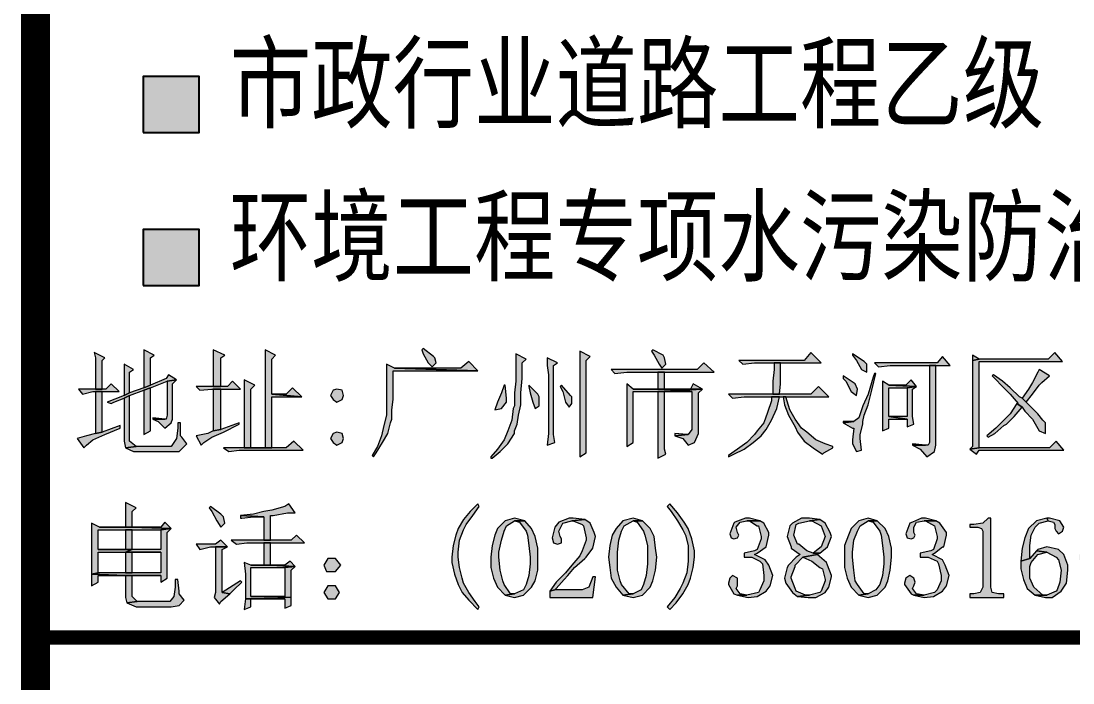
# Model space of a CAD drawing. Extents: x -809667 to 586099, y 3084146 to 3634412.
# Drawn here: x 381469.79 to 381482.44, y 3087346.17 to 3087354.13 of the extents above; entities that cross this region are included whole.
import ezdxf

# ---------------------------------------------------------------- set-up
doc = ezdxf.new("R2010")
doc.units = 0
doc.header["$LTSCALE"] = 0.5
doc.layers.get('0').update_dxf_attribs({"linetype": 'CONTINUOUS'})
doc.layers.add('PUB_TITLE', color=4, linetype='CONTINUOUS')
doc.styles.add('STYLE1', font='', dxfattribs={"width": 0.8})
doc.styles.get('STYLE1').set_extended_font_data('SimSun')

# ---------------------------------------------------------------- blocks, each defined once
blk = doc.blocks.new('AACI')
at = {"layer": 'PUB_TITLE'}
for points in [[(394.8, 1218.7), (394.8, 1353.7), (259.8, 1353.7), (259.8, 1218.7)], [(394.8, 849.1), (394.8, 984.1), (259.8, 984.1), (259.8, 849.1)]]:
    blk.add_hatch(color=256, dxfattribs=at).paths.add_polyline_path(points)
h = blk.add_hatch(color=256, dxfattribs=at)
h.dxf.hatch_style = 1
h.paths.add_polyline_path([(160.4, 668.7), (166.7, 675), (141.5, 687.6), (144.7, 675), (144.7, 649.9), (144.7, 599.5), (160.4, 599.5)])
h.paths.add_polyline_path([(182.4, 612.1), (169.8, 599.5), (160.4, 599.5), (144.7, 599.5), (103.7, 599.5), (113.2, 586.9), (138.4, 593.2), (144.7, 593.2), (160.4, 593.2), (201.3, 593.2)])
h.paths.add_polyline_path([(160.4, 593.2), (144.7, 593.2), (144.7, 492.5), (160.4, 495.7)])
h.paths.add_polyline_path([(138.4, 476.8), (166.7, 489.4), (204.4, 505.1), (204.4, 511.4), (160.4, 495.7), (144.7, 492.5), (122.6, 486.2), (100.6, 479.9), (116.3, 457.9), (122.6, 464.2)])
h.paths.add_polyline_path([(261.1, 596.4), (276.8, 602.7), (317.7, 618.4), (339.8, 621.5), (320.9, 634.1), (314.6, 624.7), (276.8, 608.9), (261.1, 602.7), (226.5, 590.1), (213.9, 583.8), (173, 568), (182.4, 564.9), (188.7, 568), (213.9, 577.5), (226.5, 583.8)])
h.paths.add_polyline_path([(226.5, 640.4), (235.9, 646.7), (213.9, 659.3), (213.9, 649.9), (213.9, 624.7), (213.9, 583.8), (226.5, 590.1)])
h.paths.add_polyline_path([(276.8, 675), (286.3, 681.3), (261.1, 693.9), (261.1, 684.5), (261.1, 656.2), (261.1, 602.7), (276.8, 608.9)])
h.paths.add_polyline_path([(330.3, 612.1), (339.8, 621.5), (317.7, 618.4), (317.7, 536.6), (314.6, 527.1), (311.4, 527.1), (283.1, 527.1), (295.7, 520.8), (311.4, 505.1), (327.2, 517.7), (330.3, 527.1)])
h.paths.add_polyline_path([(276.8, 564.9), (276.8, 602.7), (261.1, 596.4), (261.1, 568), (261.1, 536.6), (261.1, 511.4), (261.1, 489.4), (276.8, 498.8), (276.8, 511.4), (276.8, 536.6)])
h.paths.add_polyline_path([(226.5, 583.8), (213.9, 577.5), (213.9, 473.6), (217, 457.9), (242.2, 461), (226.5, 473.6)])
h.paths.add_polyline_path([(364.9, 467.3), (352.4, 483.1), (349.2, 486.2), (349.2, 517.7), (342.9, 517.7), (342.9, 505.1), (339.8, 479.9), (327.2, 461), (242.2, 461), (217, 457.9), (235.9, 448.4), (336.6, 448.4), (346.1, 448.4)])
h.paths.add_polyline_path([(283.1, 530.3), (283.1, 527.1), (311.4, 527.1)], flags=17)
h = blk.add_hatch(color=256, dxfattribs=at)
h.dxf.hatch_style = 1
h.paths.add_polyline_path([(446.8, 675), (456.2, 681.3), (427.9, 693.9), (427.9, 684.5), (427.9, 659.3), (427.9, 605.8), (446.8, 605.8)])
h.paths.add_polyline_path([(475.1, 618.4), (462.5, 605.8), (446.8, 605.8), (427.9, 605.8), (387, 605.8), (396.4, 596.4), (424.7, 599.5), (427.9, 599.5), (446.8, 599.5), (494, 599.5)])
h.paths.add_polyline_path([(446.8, 599.5), (427.9, 599.5), (427.9, 498.8), (446.8, 501.9)])
h.paths.add_polyline_path([(453.1, 495.7), (490.8, 514.5), (490.8, 517.7), (446.8, 501.9), (427.9, 498.8), (415.3, 492.5), (387, 486.2), (399.6, 464.2), (405.9, 470.5), (424.7, 483.1)])
h.paths.add_polyline_path([(519.2, 599.5), (528.6, 608.9), (503.4, 621.5), (503.4, 593.2), (503.4, 457.9), (519.2, 457.9)])
h.paths.add_polyline_path([(569.5, 671.9), (578.9, 681.3), (553.8, 693.9), (553.8, 671.9), (553.8, 649.9), (553.8, 457.9), (569.5, 457.9), (569.5, 580.6), (641.9, 580.6), (569.5, 586.9)])
h.paths.add_polyline_path([(619.9, 602.7), (604.1, 586.9), (569.5, 586.9), (641.9, 580.6)], flags=17)
h.paths.add_polyline_path([(623, 473.6), (604.1, 457.9), (569.5, 457.9), (503.4, 457.9), (453.1, 457.9), (465.7, 448.4), (490.8, 451.6), (645, 451.6)])
h = blk.add_hatch(color=256, dxfattribs=at)
h.dxf.hatch_style = 1
h.paths.add_polyline_path([(739.4, 596.4), (726.9, 599.5), (717.4, 596.4), (711.1, 583.8), (717.4, 574.3), (726.9, 568), (739.4, 574.3), (742.6, 583.8)])
h.paths.add_polyline_path([(739.4, 492.5), (726.9, 495.7), (717.4, 492.5), (711.1, 479.9), (717.4, 470.5), (726.9, 464.2), (739.4, 470.5), (742.6, 479.9)])
h.paths.add_polyline_path([(862.2, 643.6), (1066.7, 643.6), (865.3, 649.9), (846.4, 659.3), (846.4, 656.2), (846.4, 637.3), (846.4, 605.8), (846.4, 568), (846.4, 564.9), (846.4, 536.6), (840.2, 511.4), (833.9, 486.2), (824.4, 461), (811.8, 439), (815, 435.9), (821.3, 445.3), (837, 470.5), (849.6, 492.5), (855.9, 517.7), (859, 527.1), (859, 549.2), (862.2, 574.3), (862.2, 605.8)])
h.paths.add_polyline_path([(1044.7, 665.6), (1025.8, 649.9), (865.3, 649.9), (1066.7, 643.6)])
h.paths.add_polyline_path([(959.7, 678.2), (934.6, 697.1), (931.4, 693.9), (934.6, 684.5), (947.1, 662.4), (956.6, 653), (966, 662.4), (962.9, 675)])
h = blk.add_hatch(color=256, dxfattribs=at)
h.dxf.hatch_style = 1
h.paths.add_polyline_path([(1136, 577.5), (1132.8, 608.9), (1129.7, 608.9), (1123.4, 590.1), (1113.9, 568), (1107.6, 549.2), (1123.4, 552.3), (1136, 568)], flags=17)
h.paths.add_polyline_path([(1170.6, 590.1), (1173.7, 624.7), (1173.7, 662.4), (1183.2, 671.9), (1158, 684.5), (1158, 668.7), (1158, 646.7), (1158, 618.4), (1154.9, 590.1), (1154.9, 558.6), (1151.7, 552.3), (1148.6, 524), (1139.1, 498.8), (1129.7, 476.8), (1113.9, 454.7), (1098.2, 435.9), (1098.2, 432.7), (1101.4, 432.7), (1120.2, 448.4), (1139.1, 467.3), (1154.9, 492.5), (1154.9, 498.8), (1161.1, 514.5), (1164.3, 536.6), (1170.6, 561.7)])
h.paths.add_polyline_path([(1211.5, 586.9), (1189.5, 608.9), (1189.5, 605.8), (1192.6, 590.1), (1198.9, 568), (1205.2, 552.3), (1214.6, 558.6), (1214.6, 580.6)])
h.paths.add_polyline_path([(1249.3, 656.2), (1258.7, 662.4), (1233.5, 675), (1233.5, 668.7), (1233.5, 656.2), (1236.7, 634.1), (1236.7, 605.8), (1236.7, 568), (1236.7, 527.1), (1236.7, 520.8), (1236.7, 492.5), (1233.5, 464.2), (1252.4, 470.5), (1249.3, 489.4), (1249.3, 517.7)])
h.paths.add_polyline_path([(1293.3, 580.6), (1290.2, 583.8), (1268.1, 608.9), (1265, 605.8), (1271.3, 593.2), (1277.6, 568), (1287, 555.4), (1293.3, 564.9)])
h.paths.add_polyline_path([(1327.9, 668.7), (1337.4, 678.2), (1312.2, 690.8), (1312.2, 684.5), (1312.2, 671.9), (1312.2, 649.9), (1312.2, 624.7), (1312.2, 590.1), (1312.2, 552.3), (1312.2, 505.1), (1312.2, 492.5), (1312.2, 467.3), (1312.2, 435.9), (1327.9, 445.3), (1327.9, 464.2), (1327.9, 489.4)])
h = blk.add_hatch(color=256, dxfattribs=at)
h.dxf.hatch_style = 1
h.paths.add_polyline_path([(1516.8, 675), (1513.6, 681.3), (1488.4, 693.9), (1485.3, 690.8), (1491.6, 681.3), (1504.2, 659.3), (1510.5, 649.9), (1519.9, 659.3)])
h.paths.add_polyline_path([(1611.2, 662.4), (1595.4, 646.7), (1387.7, 646.7), (1397.2, 637.3), (1425.5, 640.4), (1501, 640.4), (1516.8, 640.4), (1636.3, 640.4)])
h.paths.add_polyline_path([(1516.8, 640.4), (1501, 640.4), (1501, 599.5), (1516.8, 599.5)])
h.paths.add_polyline_path([(1441.2, 593.2), (1501, 593.2), (1608, 599.5), (1441.2, 599.5), (1425.5, 612.1), (1425.5, 602.7), (1425.5, 574.3), (1425.5, 546), (1425.5, 542.9), (1425.5, 517.7), (1425.5, 489.4), (1425.5, 461), (1441.2, 470.5)])
h.paths.add_polyline_path([(1516.8, 593.2), (1501, 593.2), (1501, 489.4), (1501, 461), (1501, 432.7), (1519.9, 442.2), (1516.8, 454.7), (1516.8, 483.1)])
h.paths.add_polyline_path([(1598.6, 590.1), (1608, 599.5), (1501, 593.2), (1582.9, 593.2), (1582.9, 501.9), (1573.4, 489.4), (1541.9, 486.2), (1560.8, 479.9), (1573.4, 464.2), (1589.1, 470.5), (1598.6, 492.5)], flags=17)
h.paths.add_polyline_path([(1586, 612.1), (1579.7, 599.5), (1608, 599.5)], flags=17)
h.paths.add_polyline_path([(1573.4, 489.4), (1570.3, 489.4), (1541.9, 492.5), (1541.9, 486.2)], flags=16)
h = blk.add_hatch(color=256, dxfattribs=at)
h.dxf.hatch_style = 1
h.paths.add_polyline_path([(1869.2, 687.6), (1853.5, 668.7), (1696.1, 668.7), (1705.6, 659.3), (1733.9, 662.4), (1781.1, 662.4), (1796.8, 662.4), (1894.4, 662.4)])
h.paths.add_polyline_path([(1796.8, 640.4), (1796.8, 662.4), (1781.1, 662.4), (1781.1, 646.7), (1778, 618.4), (1778, 586.9), (1793.7, 586.9), (1796.8, 612.1)])
h.paths.add_polyline_path([(1888.1, 605.8), (1869.2, 586.9), (1793.7, 586.9), (1778, 586.9), (1671, 586.9), (1680.4, 577.5), (1708.7, 580.6), (1774.8, 580.6), (1793.7, 580.6), (1803.1, 580.6), (1809.4, 580.6), (1913.3, 580.6)])
h.paths.add_polyline_path([(1793.7, 580.6), (1774.8, 580.6), (1774.8, 571.2), (1765.4, 542.9), (1755.9, 517.7), (1740.2, 498.8), (1733.9, 489.4), (1715, 470.5), (1693, 454.7), (1671, 439), (1671, 435.9), (1683.6, 442.2), (1708.7, 454.7), (1730.8, 470.5), (1749.6, 486.2), (1762.2, 501.9), (1774.8, 524), (1787.4, 552.3)])
h.paths.add_polyline_path([(1809.4, 580.6), (1803.1, 580.6), (1806.3, 561.7), (1815.7, 536.6), (1831.5, 508.2), (1837.8, 495.7), (1853.5, 473.6), (1875.5, 457.9), (1897.6, 442.2), (1900.7, 445.3), (1922.7, 457.9), (1922.7, 461), (1903.8, 467.3), (1881.8, 476.8), (1859.8, 495.7), (1847.2, 505.1), (1831.5, 527.1), (1818.9, 549.2)])
h = blk.add_hatch(color=256, dxfattribs=at)
h.dxf.hatch_style = 1
h.paths.add_polyline_path([(2259.5, 681.3), (2259.5, 668.7), (2275.2, 671.9)], flags=17)
h.paths.add_polyline_path([(2275.2, 665.6), (2476.6, 665.6), (2457.7, 687.6), (2442, 671.9), (2275.2, 671.9), (2259.5, 668.7), (2259.5, 643.6), (2259.5, 461), (2253.2, 454.7), (2275.2, 457.9)])
h.paths.add_polyline_path([(2426.3, 615.2), (2445.1, 631), (2420, 646.7), (2416.8, 640.4), (2404.2, 615.2), (2394.8, 599.5), (2379.1, 577.5), (2388.5, 568), (2404.2, 586.9), (2420, 608.9)], flags=17)
h.paths.add_polyline_path([(2388.5, 568), (2379.1, 577.5), (2372.8, 580.6), (2350.7, 602.7), (2331.8, 618.4), (2309.8, 634.1), (2306.7, 631), (2313, 624.7), (2331.8, 605.8), (2350.7, 586.9), (2369.6, 564.9), (2366.5, 564.9), (2379.1, 555.4), (2385.3, 546), (2404.2, 527.1), (2407.4, 520.8), (2420, 498.8), (2435.7, 492.5), (2435.7, 517.7), (2429.4, 524), (2416.8, 539.7)], flags=17)
h.paths.add_polyline_path([(2379.1, 555.4), (2366.5, 564.9), (2350.7, 539.7), (2331.8, 520.8), (2316.1, 505.1), (2294.1, 486.2), (2297.2, 483.1), (2313, 492.5), (2335, 511.4), (2341.3, 514.5), (2360.2, 533.4)], flags=17)
h.paths.add_polyline_path([(2460.9, 473.6), (2445.1, 457.9), (2275.2, 457.9), (2253.2, 454.7), (2268.9, 442.2), (2275.2, 451.6), (2479.8, 451.6)])
h = blk.add_hatch(color=256, dxfattribs=at)
h.dxf.hatch_style = 1
h.paths.add_polyline_path([(2004.6, 659.3), (1998.3, 665.6), (1969.9, 684.5), (1969.9, 681.3), (1979.4, 668.7), (1992, 646.7), (2004.6, 640.4)])
h.paths.add_polyline_path([(1976.2, 612.1), (1947.9, 631), (1947.9, 624.7), (1954.2, 618.4), (1966.8, 593.2), (1979.4, 583.8), (1982.5, 599.5)], flags=17)
h.paths.add_polyline_path([(1995.1, 514.5), (1995.1, 520.8), (1998.3, 536.6), (2007.7, 561.7), (2017.1, 596.4), (2026.6, 637.3), (2023.4, 637.3), (2020.3, 627.8), (2007.7, 586.9), (1995.1, 558.6), (1988.8, 539.7), (1985.7, 530.3), (1973.1, 520.8), (1947.9, 517.7), (1969.9, 505.1), (1973.1, 505.1), (1969.9, 476.8), (1969.9, 467.3), (1979.4, 448.4), (1992, 451.6), (1988.8, 479.9), (1988.8, 489.4)])
h.paths.add_polyline_path([(1973.1, 520.8), (1947.9, 520.8), (1947.9, 517.7)], flags=17)
h.paths.add_polyline_path([(2187.1, 678.2), (2174.5, 662.4), (2023.4, 662.4), (2032.9, 653), (2061.2, 656.2), (2155.6, 656.2), (2171.3, 656.2), (2206, 656.2)])
h.paths.add_polyline_path([(2171.3, 656.2), (2155.6, 656.2), (2155.6, 470.5), (2152.5, 464.2), (2146.2, 464.2), (2114.7, 464.2), (2133.6, 454.7), (2149.3, 435.9), (2168.2, 448.4), (2171.3, 464.2)])
h.paths.add_polyline_path([(2111.6, 621.5), (2099, 608.9), (2058.1, 608.9), (2124.1, 605.8)])
h.paths.add_polyline_path([(2124.1, 605.8), (2058.1, 608.9), (2042.3, 618.4), (2042.3, 615.2), (2042.3, 593.2), (2042.3, 561.7), (2042.3, 549.2), (2042.3, 520.8), (2042.3, 498.8), (2058.1, 505.1), (2058.1, 527.1), (2102.1, 527.1), (2058.1, 533.4), (2058.1, 602.7), (2102.1, 602.7)])
h.paths.add_polyline_path([(2114.7, 561.7), (2114.7, 599.5), (2124.1, 605.8), (2102.1, 602.7), (2102.1, 533.4), (2058.1, 533.4), (2102.1, 527.1), (2102.1, 508.2), (2117.8, 514.5), (2114.7, 533.4)], flags=17)
h.paths.add_polyline_path([(2114.7, 467.3), (2114.7, 464.2), (2146.2, 464.2)], flags=17)
h = blk.add_hatch(color=256, dxfattribs=at)
h.dxf.hatch_style = 1
h.paths.add_polyline_path([(217, 325.7), (217, 322.6), (217, 294.2), (217, 265.9), (154.1, 265.9), (232.8, 265.9), (232.8, 303.7), (242.2, 313.1)])
h.paths.add_polyline_path([(311.4, 278.5), (302, 265.9), (232.8, 265.9), (327.2, 262.8)])
h.paths.add_polyline_path([(135.2, 275.4), (135.2, 259.6), (135.2, 231.3), (135.2, 203), (135.2, 177.8), (135.2, 152.6), (150.9, 155.8), (150.9, 206.1), (217, 206.1), (232.8, 212.4), (150.9, 212.4), (150.9, 259.6), (217, 259.6), (232.8, 259.6), (302, 259.6), (327.2, 262.8), (232.8, 265.9), (154.1, 265.9)])
h.paths.add_polyline_path([(327.2, 262.8), (302, 259.6), (302, 212.4), (232.8, 212.4), (217, 206.1), (302, 206.1), (302, 155.8), (232.8, 155.8), (217, 155.8), (150.9, 155.8), (135.2, 152.6), (217, 149.5), (302, 149.5), (302, 133.7), (317.7, 143.2), (317.7, 158.9), (317.7, 184.1), (317.7, 215.6), (317.7, 253.3)])
h.paths.add_polyline_path([(232.8, 259.6), (217, 259.6), (217, 212.4), (150.9, 212.4), (232.8, 212.4)], flags=17)
h.paths.add_polyline_path([(217, 206.1), (217, 155.8), (232.8, 155.8), (232.8, 206.1), (302, 206.1)], flags=17)
h.paths.add_polyline_path([(135.2, 152.6), (135.2, 124.3), (150.9, 133.7), (150.9, 149.5), (217, 149.5)])
h.paths.add_polyline_path([(217, 149.5), (217, 96), (220.2, 83.4), (245.4, 86.5), (232.8, 99.1), (232.8, 149.5), (302, 149.5)])
h.paths.add_polyline_path([(342.9, 140), (336.6, 140), (336.6, 121.2), (333.5, 99.1), (324, 86.5), (245.4, 86.5), (220.2, 83.4), (242.2, 74), (327.2, 74), (346.1, 77.1), (358.7, 89.7), (346.1, 105.4), (346.1, 111.7)])
h = blk.add_hatch(color=256, dxfattribs=at)
h.dxf.hatch_style = 1
h.paths.add_polyline_path([(610.4, 322.6), (601, 316.3), (569.5, 306.8), (550.6, 303.7), (525.4, 297.4), (494, 294.2), (550.6, 291.1), (550.6, 234.4), (566.4, 234.4), (566.4, 294.2), (572.7, 294.2), (607.3, 300.5), (626.2, 300.5)])
h.paths.add_polyline_path([(421.6, 316.3), (418.4, 313.1), (424.7, 303.7), (437.3, 281.7), (446.8, 265.9), (456.2, 275.4), (453.1, 291.1), (446.8, 297.4)])
h.paths.add_polyline_path([(494, 294.2), (494, 287.9), (497.1, 287.9), (525.4, 291.1), (550.6, 291.1)], flags=17)
h.paths.add_polyline_path([(629.3, 247), (616.7, 234.4), (566.4, 234.4), (550.6, 234.4), (471.9, 234.4), (484.5, 225), (509.7, 228.2), (550.6, 228.2), (566.4, 228.2), (648.2, 228.2)])
h.paths.add_polyline_path([(446.8, 234.4), (434.2, 225), (387, 225), (396.4, 212.4), (421.6, 218.7), (434.2, 218.7), (462.5, 218.7)])
h.paths.add_polyline_path([(566.4, 228.2), (550.6, 228.2), (550.6, 174.7), (519.2, 174.7), (566.4, 174.7)])
h.paths.add_polyline_path([(462.5, 218.7), (434.2, 218.7), (434.2, 108.6), (431, 96), (443.6, 80.2), (446.8, 86.5), (468.8, 105.4), (449.9, 108.6), (449.9, 212.4)])
h.paths.add_polyline_path([(613.6, 184.1), (601, 174.7), (566.4, 174.7), (626.2, 171.5)])
h.paths.add_polyline_path([(503.4, 180.9), (506.6, 152.6), (506.6, 127.4), (506.6, 121.2), (506.6, 92.8), (601, 92.8), (601, 70.8), (616.7, 77.1), (616.7, 80.2), (616.7, 96), (519.2, 99.1), (519.2, 168.4), (601, 168.4), (626.2, 171.5), (566.4, 174.7), (519.2, 174.7)])
h.paths.add_polyline_path([(626.2, 171.5), (601, 168.4), (601, 99.1), (519.2, 99.1), (616.7, 96), (616.7, 124.3), (616.7, 162.1)], flags=17)
h.paths.add_polyline_path([(494, 136.9), (449.9, 108.6), (468.8, 105.4), (478.2, 114.9), (497.1, 133.7)])
h.paths.add_polyline_path([(506.6, 92.8), (503.4, 67.7), (519.2, 74), (519.2, 92.8), (601, 92.8)])
h = blk.add_hatch(color=256, dxfattribs=at)
h.dxf.hatch_style = 1
h.paths.add_polyline_path([(2715.8, 287.9), (2706.3, 287.9), (2681.2, 278.5), (2678, 275.4), (2668.6, 250.2), (2671.7, 240.7), (2678, 237.6), (2687.5, 240.7), (2690.6, 247), (2687.5, 253.3), (2684.3, 265.9), (2693.8, 278.5), (2709.5, 281.7), (2741, 281.7)])
h.paths.add_polyline_path([(2741, 281.7), (2709.5, 281.7), (2712.6, 281.7), (2734.7, 269.1), (2737.8, 269.1), (2744.1, 243.9), (2744.1, 237.6), (2734.7, 212.4), (2728.4, 209.3), (2700, 203), (2700, 193.5), (2722.1, 193.5), (2741, 184.1), (2744.1, 177.8), (2750.4, 149.5), (2750.4, 136.9), (2741, 114.9), (2734.7, 108.6), (2709.5, 102.3), (2687.5, 102.3), (2712.6, 96), (2734.7, 99.1), (2756.7, 111.7), (2766.1, 124.3), (2772.4, 149.5), (2763, 174.7), (2753.5, 187.2), (2728.4, 199.8), (2734.7, 203), (2756.7, 218.7), (2763, 247), (2763, 253.3), (2750.4, 275.4)])
h.paths.add_polyline_path([(2674.9, 149.5), (2668.6, 143.2), (2665.4, 130.6), (2665.4, 127.4), (2678, 105.4), (2687.5, 102.3), (2709.5, 102.3), (2693.8, 105.4), (2684.3, 118), (2687.5, 124.3), (2687.5, 133.7), (2687.5, 143.2)])
h.paths.add_polyline_path([(2577.3, 287.9), (2552.1, 281.7), (2536.4, 262.8), (2527, 247), (2520.7, 221.9), (2517.5, 193.5), (2520.7, 168.4), (2523.8, 143.2), (2536.4, 121.2), (2552.1, 102.3), (2577.3, 105.4), (2567.9, 105.4), (2549, 127.4), (2545.8, 136.9), (2539.5, 162.1), (2539.5, 193.5), (2539.5, 206.1), (2542.7, 234.4), (2549, 256.5), (2555.3, 269.1), (2577.3, 281.7), (2599.3, 281.7)])
h.paths.add_polyline_path([(2599.3, 281.7), (2577.3, 281.7), (2586.8, 278.5), (2602.5, 256.5), (2605.6, 247), (2611.9, 221.9), (2611.9, 193.5), (2611.9, 177.8), (2608.8, 149.5), (2602.5, 127.4), (2596.2, 114.9), (2577.3, 105.4), (2552.1, 102.3), (2577.3, 96), (2599.3, 102.3), (2618.2, 121.2), (2624.5, 136.9), (2630.8, 162.1), (2634, 193.5), (2630.8, 215.6), (2627.7, 243.9), (2618.2, 262.8)])
h.paths.add_polyline_path([(2445.1, 287.9), (2438.8, 287.9), (2442, 281.7), (2454.6, 278.5), (2457.7, 272.2), (2457.7, 269.1), (2457.7, 262.8), (2460.9, 256.5), (2467.2, 250.2), (2476.6, 256.5), (2479.8, 265.9), (2470.3, 281.7)])
h.paths.add_polyline_path([(2438.8, 287.9), (2413.7, 281.7), (2394.8, 262.8), (2385.3, 240.7), (2379.1, 215.6), (2375.9, 184.1), (2397.9, 190.4), (2397.9, 221.9), (2401.1, 247), (2410.5, 265.9), (2420, 275.4), (2442, 281.7)])
h.paths.add_polyline_path([(2438.8, 218.7), (2416.8, 212.4), (2413.7, 209.3), (2438.8, 206.1), (2460.9, 193.5), (2467.2, 187.2), (2473.5, 162.1), (2470.3, 133.7), (2464, 114.9), (2460.9, 111.7), (2438.8, 102.3), (2410.5, 102.3), (2435.7, 96), (2451.4, 96), (2473.5, 111.7), (2486, 130.6), (2489.2, 162.1), (2489.2, 174.7), (2479.8, 199.8), (2467.2, 212.4)])
h.paths.add_polyline_path([(2413.7, 209.3), (2397.9, 190.4), (2375.9, 184.1), (2375.9, 165.2), (2382.2, 140), (2391.6, 118), (2410.5, 102.3), (2438.8, 102.3), (2429.4, 102.3), (2407.4, 121.2), (2397.9, 143.2), (2397.9, 171.5), (2401.1, 180.9), (2416.8, 199.8), (2438.8, 206.1)])
h.paths.add_polyline_path([(2303.5, 287.9), (2297.2, 287.9), (2284.6, 275.4), (2262.6, 272.2), (2253.2, 272.2), (2253.2, 265.9), (2272.1, 265.9), (2281.5, 262.8), (2284.6, 256.5), (2284.6, 121.2), (2278.3, 108.6), (2262.6, 105.4), (2253.2, 105.4), (2253.2, 96), (2335, 96), (2335, 105.4), (2322.4, 105.4), (2306.7, 108.6), (2303.5, 121.2)])
h.paths.add_polyline_path([(2146.2, 287.9), (2136.7, 287.9), (2114.7, 278.5), (2108.4, 275.4), (2099, 250.2), (2102.1, 240.7), (2111.6, 237.6), (2117.8, 240.7), (2121, 247), (2117.8, 253.3), (2117.8, 265.9), (2124.1, 278.5), (2143, 281.7), (2171.3, 281.7)])
h.paths.add_polyline_path([(2171.3, 281.7), (2143, 281.7), (2146.2, 281.7), (2168.2, 269.1), (2174.5, 243.9), (2174.5, 237.6), (2165.1, 212.4), (2158.8, 209.3), (2133.6, 203), (2133.6, 193.5), (2152.5, 193.5), (2174.5, 184.1), (2177.6, 177.8), (2183.9, 149.5), (2183.9, 136.9), (2174.5, 114.9), (2168.2, 108.6), (2143, 102.3), (2117.8, 102.3), (2143, 96), (2165.1, 99.1), (2187.1, 111.7), (2196.5, 124.3), (2202.8, 149.5), (2193.4, 174.7), (2187.1, 187.2), (2161.9, 199.8), (2168.2, 203), (2187.1, 218.7), (2190.2, 218.7), (2196.5, 247), (2196.5, 253.3), (2180.8, 275.4)])
h.paths.add_polyline_path([(2108.4, 149.5), (2099, 143.2), (2095.8, 130.6), (2095.8, 127.4), (2111.6, 105.4), (2117.8, 102.3), (2143, 102.3), (2124.1, 105.4), (2114.7, 118), (2117.8, 124.3), (2121, 133.7), (2117.8, 143.2)])
h.paths.add_polyline_path([(2007.7, 287.9), (1985.7, 281.7), (1966.8, 262.8), (1960.5, 247), (1951.1, 221.9), (1951.1, 193.5), (1951.1, 168.4), (1957.3, 143.2), (1966.8, 121.2), (1985.7, 102.3), (2007.7, 105.4), (1998.3, 105.4), (1982.5, 127.4), (1976.2, 136.9), (1973.1, 162.1), (1969.9, 193.5), (1969.9, 206.1), (1973.1, 234.4), (1982.5, 256.5), (1988.8, 269.1), (2007.7, 281.7), (2029.7, 281.7)])
h.paths.add_polyline_path([(2029.7, 281.7), (2007.7, 281.7), (2020.3, 278.5), (2036, 256.5), (2039.2, 247), (2042.3, 221.9), (2045.5, 193.5), (2045.5, 177.8), (2042.3, 149.5), (2036, 127.4), (2026.6, 114.9), (2007.7, 105.4), (1985.7, 102.3), (2007.7, 96), (2029.7, 102.3), (2048.6, 121.2), (2054.9, 136.9), (2061.2, 162.1), (2064.3, 193.5), (2064.3, 215.6), (2058.1, 243.9), (2048.6, 262.8)])
h.paths.add_polyline_path([(1866.1, 287.9), (1847.2, 287.9), (1825.2, 275.4), (1818.9, 269.1), (1812.6, 243.9), (1822, 218.7), (1822, 215.6), (1844.1, 199.8), (1834.6, 193.5), (1815.7, 174.7), (1812.6, 168.4), (1806.3, 143.2), (1809.4, 130.6), (1825.2, 108.6), (1837.8, 99.1), (1866.1, 102.3), (1856.6, 102.3), (1834.6, 111.7), (1831.5, 118), (1822, 143.2), (1822, 146.3), (1831.5, 171.5), (1831.5, 174.7), (1850.3, 193.5), (1885, 199.8), (1891.3, 203), (1875.5, 203), (1859.8, 209.3), (1840.9, 225), (1837.8, 225), (1828.3, 247), (1834.6, 272.2), (1840.9, 275.4), (1866.1, 281.7), (1891.3, 284.8)])
h.paths.add_polyline_path([(1891.3, 284.8), (1866.1, 281.7), (1872.4, 281.7), (1894.4, 269.1), (1903.8, 243.9), (1894.4, 218.7), (1875.5, 203), (1891.3, 203), (1910.1, 218.7), (1919.6, 243.9), (1916.4, 253.3), (1903.8, 275.4)])
h.paths.add_polyline_path([(1885, 199.8), (1850.3, 193.5), (1872.4, 184.1), (1891.3, 168.4), (1897.6, 165.2), (1903.8, 140), (1903.8, 136.9), (1894.4, 111.7), (1891.3, 108.6), (1866.1, 102.3), (1837.8, 99.1), (1862.9, 96), (1881.8, 96), (1903.8, 108.6), (1913.3, 121.2), (1919.6, 146.3), (1919.6, 149.5), (1910.1, 174.7), (1907, 180.9)])
h.paths.add_polyline_path([(1721.3, 287.9), (1711.9, 287.9), (1686.7, 278.5), (1683.6, 275.4), (1674.1, 250.2), (1677.3, 240.7), (1683.6, 237.6), (1693, 240.7), (1696.1, 247), (1693, 253.3), (1689.8, 265.9), (1699.3, 278.5), (1715, 281.7), (1746.5, 281.7)])
h.paths.add_polyline_path([(1746.5, 281.7), (1715, 281.7), (1721.3, 281.7), (1740.2, 269.1), (1743.3, 269.1), (1749.6, 243.9), (1749.6, 237.6), (1740.2, 212.4), (1733.9, 209.3), (1708.7, 203), (1708.7, 193.5), (1727.6, 193.5), (1746.5, 184.1), (1752.8, 177.8), (1755.9, 149.5), (1755.9, 136.9), (1746.5, 114.9), (1743.3, 108.6), (1715, 102.3), (1693, 102.3), (1718.2, 96), (1740.2, 99.1), (1762.2, 111.7), (1771.7, 124.3), (1778, 149.5), (1768.5, 174.7), (1759.1, 187.2), (1733.9, 199.8), (1740.2, 203), (1762.2, 218.7), (1768.5, 247), (1768.5, 253.3), (1755.9, 275.4)])
h.paths.add_polyline_path([(1680.4, 149.5), (1674.1, 143.2), (1671, 130.6), (1671, 127.4), (1683.6, 105.4), (1693, 102.3), (1715, 102.3), (1699.3, 105.4), (1689.8, 118), (1693, 124.3), (1693, 133.7), (1693, 143.2)])
h.paths.add_polyline_path([(1529.4, 322.6), (1523.1, 316.3), (1532.5, 303.7), (1548.2, 281.7), (1560.8, 259.6), (1567.1, 247), (1573.4, 221.9), (1573.4, 193.5), (1573.4, 184.1), (1570.3, 155.8), (1560.8, 130.6), (1554.5, 118), (1541.9, 96), (1523.1, 74), (1529.4, 67.7), (1545.1, 83.4), (1560.8, 105.4), (1573.4, 127.4), (1579.7, 143.2), (1586, 168.4), (1589.1, 193.5), (1589.1, 209.3), (1582.9, 237.6), (1573.4, 262.8), (1564, 278.5), (1548.2, 300.5)])
h.paths.add_polyline_path([(1441.2, 287.9), (1416.1, 281.7), (1400.3, 262.8), (1390.9, 247), (1384.6, 221.9), (1381.4, 193.5), (1384.6, 168.4), (1387.7, 143.2), (1400.3, 121.2), (1416.1, 102.3), (1441.2, 105.4), (1431.8, 105.4), (1412.9, 127.4), (1409.8, 136.9), (1403.5, 162.1), (1403.5, 193.5), (1403.5, 206.1), (1406.6, 234.4), (1412.9, 256.5), (1419.2, 269.1), (1441.2, 281.7), (1463.3, 281.7)])
h.paths.add_polyline_path([(1463.3, 281.7), (1441.2, 281.7), (1450.7, 278.5), (1466.4, 256.5), (1469.6, 247), (1475.9, 221.9), (1475.9, 193.5), (1475.9, 177.8), (1472.7, 149.5), (1466.4, 127.4), (1460.1, 114.9), (1441.2, 105.4), (1416.1, 102.3), (1441.2, 96), (1463.3, 102.3), (1482.1, 121.2), (1488.4, 136.9), (1494.7, 162.1), (1497.9, 193.5), (1494.7, 215.6), (1491.6, 243.9), (1482.1, 262.8)])
h.paths.add_polyline_path([(1296.5, 287.9), (1287, 287.9), (1261.9, 278.5), (1252.4, 265.9), (1246.1, 240.7), (1249.3, 228.2), (1258.7, 225), (1268.1, 228.2), (1268.1, 237.6), (1265, 243.9), (1261.9, 256.5), (1271.3, 275.4), (1293.3, 281.7), (1324.8, 284.8)])
h.paths.add_polyline_path([(1324.8, 284.8), (1293.3, 281.7), (1296.5, 281.7), (1318.5, 272.2), (1321.6, 269.1), (1327.9, 240.7), (1327.9, 234.4), (1318.5, 209.3), (1312.2, 196.7), (1293.3, 174.7), (1277.6, 155.8), (1258.7, 136.9), (1255.6, 133.7), (1239.8, 111.7), (1252.4, 114.9), (1255.6, 118), (1274.4, 140), (1283.9, 149.5), (1299.6, 168.4), (1324.8, 190.4), (1327.9, 193.5), (1343.7, 215.6), (1350, 243.9), (1346.8, 253.3), (1337.4, 275.4)])
h.paths.add_polyline_path([(1350, 146.3), (1343.7, 146.3), (1334.2, 121.2), (1318.5, 114.9), (1252.4, 114.9), (1239.8, 111.7), (1239.8, 96), (1343.7, 96)])
h.paths.add_polyline_path([(1154.9, 287.9), (1132.8, 281.7), (1113.9, 262.8), (1107.6, 247), (1101.4, 221.9), (1098.2, 193.5), (1098.2, 168.4), (1104.5, 143.2), (1113.9, 121.2), (1132.8, 102.3), (1154.9, 105.4), (1145.4, 105.4), (1129.7, 127.4), (1126.5, 136.9), (1120.2, 162.1), (1117.1, 193.5), (1117.1, 206.1), (1123.4, 234.4), (1129.7, 256.5), (1136, 269.1), (1154.9, 281.7), (1180, 281.7)])
h.paths.add_polyline_path([(1180, 281.7), (1154.9, 281.7), (1167.4, 278.5), (1183.2, 256.5), (1186.3, 247), (1189.5, 221.9), (1192.6, 193.5), (1192.6, 177.8), (1189.5, 149.5), (1183.2, 127.4), (1176.9, 114.9), (1154.9, 105.4), (1132.8, 102.3), (1154.9, 96), (1176.9, 102.3), (1195.8, 121.2), (1205.2, 136.9), (1211.5, 162.1), (1211.5, 193.5), (1211.5, 215.6), (1205.2, 243.9), (1195.8, 262.8)])
h.paths.add_polyline_path([(1066.7, 322.6), (1047.9, 303.7), (1032.1, 284.8), (1019.5, 262.8), (1013.2, 247), (1006.9, 221.9), (1003.8, 193.5), (1003.8, 180.9), (1010.1, 152.6), (1019.5, 127.4), (1029, 108.6), (1044.7, 89.7), (1066.7, 67.7), (1069.9, 74), (1060.4, 86.5), (1044.7, 108.6), (1032.1, 130.6), (1029, 143.2), (1022.7, 168.4), (1019.5, 193.5), (1019.5, 206.1), (1022.7, 234.4), (1032.1, 259.6), (1038.4, 272.2), (1054.1, 294.2), (1069.9, 316.3)])
h = blk.add_hatch(color=256, dxfattribs=at)
h.dxf.hatch_style = 1
h.paths.add_polyline_path([(723.7, 190.4), (704.8, 190.4), (695.4, 174.7), (701.7, 158.9), (723.7, 158.9), (736.3, 174.7)])
h.paths.add_polyline_path([(723.7, 124.3), (704.8, 124.3), (695.4, 108.6), (704.8, 92.8), (723.7, 92.8), (733.2, 108.6)])
for points in [[(0, 4000), (6000, 4000), (6000, 0), (0, 0)], [(259.8, 1218.7), (394.8, 1218.7), (394.8, 1353.7), (259.8, 1353.7)], [(259.8, 849.1), (394.8, 849.1), (394.8, 984.1), (259.8, 984.1)]]:
    blk.add_lwpolyline(points, close=True, dxfattribs=at)
at = {"layer": 'PUB_TITLE', "lineweight": 0}
for points in [[(141.5, 687.6), (144.7, 675), (144.7, 649.9), (144.7, 599.5), (160.4, 599.5), (160.4, 668.7), (166.7, 675)], [(261.1, 693.9), (261.1, 684.5), (261.1, 656.2), (261.1, 602.7), (276.8, 608.9), (276.8, 675), (286.3, 681.3)], [(427.9, 693.9), (427.9, 684.5), (427.9, 659.3), (427.9, 605.8), (446.8, 605.8), (446.8, 675), (456.2, 681.3)], [(553.8, 693.9), (553.8, 671.9), (553.8, 649.9), (553.8, 457.9), (519.2, 457.9), (503.4, 457.9), (569.5, 457.9), (569.5, 580.6), (641.9, 580.6), (569.5, 586.9), (569.5, 671.9), (578.9, 681.3)], [(934.6, 697.1), (931.4, 693.9), (934.6, 684.5), (947.1, 662.4), (956.6, 653), (966, 662.4), (962.9, 675), (959.7, 678.2)], [(1312.2, 690.8), (1312.2, 684.5), (1312.2, 671.9), (1312.2, 649.9), (1312.2, 624.7), (1312.2, 590.1), (1312.2, 552.3), (1312.2, 505.1), (1312.2, 492.5), (1312.2, 467.3), (1312.2, 435.9), (1327.9, 445.3), (1327.9, 464.2), (1327.9, 489.4), (1327.9, 668.7), (1337.4, 678.2)], [(1488.4, 693.9), (1485.3, 690.8), (1491.6, 681.3), (1504.2, 659.3), (1510.5, 649.9), (1519.9, 659.3), (1516.8, 675), (1513.6, 681.3)], [(1869.2, 687.6), (1853.5, 668.7), (1696.1, 668.7), (1705.6, 659.3), (1733.9, 662.4), (1781.1, 662.4), (1796.8, 662.4), (1894.4, 662.4)], [(2457.7, 687.6), (2442, 671.9), (2275.2, 671.9), (2259.5, 668.7), (2259.5, 643.6), (2259.5, 461), (2253.2, 454.7), (2275.2, 457.9), (2275.2, 665.6), (2476.6, 665.6)], [(1044.7, 665.6), (1025.8, 649.9), (865.3, 649.9), (1066.7, 643.6)], [(1158, 684.5), (1158, 668.7), (1158, 646.7), (1158, 618.4), (1154.9, 590.1), (1154.9, 558.6), (1151.7, 552.3), (1148.6, 524), (1139.1, 498.8), (1129.7, 476.8), (1113.9, 454.7), (1098.2, 435.9), (1098.2, 432.7), (1101.4, 432.7), (1120.2, 448.4), (1139.1, 467.3), (1154.9, 492.5), (1154.9, 498.8), (1161.1, 514.5), (1164.3, 536.6), (1170.6, 561.7), (1170.6, 590.1), (1173.7, 624.7), (1173.7, 662.4), (1183.2, 671.9)], [(1233.5, 675), (1233.5, 668.7), (1233.5, 656.2), (1236.7, 634.1), (1236.7, 605.8), (1236.7, 568), (1236.7, 527.1), (1236.7, 520.8), (1236.7, 492.5), (1233.5, 464.2), (1252.4, 470.5), (1249.3, 489.4), (1249.3, 517.7), (1249.3, 656.2), (1258.7, 662.4)], [(1611.2, 662.4), (1595.4, 646.7), (1387.7, 646.7), (1397.2, 637.3), (1425.5, 640.4), (1501, 640.4), (1516.8, 640.4), (1636.3, 640.4)], [(1796.8, 662.4), (1781.1, 662.4), (1781.1, 646.7), (1778, 618.4), (1778, 586.9), (1793.7, 586.9), (1796.8, 612.1), (1796.8, 640.4)], [(1969.9, 684.5), (1969.9, 681.3), (1979.4, 668.7), (1992, 646.7), (2004.6, 640.4), (2004.6, 659.3), (1998.3, 665.6)], [(2187.1, 678.2), (2174.5, 662.4), (2023.4, 662.4), (2032.9, 653), (2061.2, 656.2), (2155.6, 656.2), (2171.3, 656.2), (2206, 656.2)], [(2259.5, 681.3), (2259.5, 668.7), (2275.2, 671.9)], [(213.9, 659.3), (213.9, 649.9), (213.9, 624.7), (213.9, 583.8), (226.5, 590.1), (226.5, 640.4), (235.9, 646.7)], [(846.4, 659.3), (846.4, 656.2), (846.4, 637.3), (846.4, 605.8), (846.4, 568), (846.4, 564.9), (846.4, 536.6), (840.2, 511.4), (833.9, 486.2), (824.4, 461), (811.8, 439), (815, 435.9), (821.3, 445.3), (837, 470.5), (849.6, 492.5), (855.9, 517.7), (859, 527.1), (859, 549.2), (862.2, 574.3), (862.2, 605.8), (862.2, 643.6), (1066.7, 643.6), (865.3, 649.9)], [(1516.8, 640.4), (1501, 640.4), (1501, 599.5), (1516.8, 599.5)], [(2023.4, 637.3), (2020.3, 627.8), (2007.7, 586.9), (1995.1, 558.6), (1988.8, 539.7), (1985.7, 530.3), (1973.1, 520.8), (1947.9, 517.7), (1969.9, 505.1), (1973.1, 505.1), (1969.9, 476.8), (1969.9, 467.3), (1979.4, 448.4), (1992, 451.6), (1992, 451.6), (1988.8, 479.9), (1988.8, 489.4), (1995.1, 514.5), (1995.1, 520.8), (1998.3, 536.6), (2007.7, 561.7), (2017.1, 596.4), (2026.6, 637.3)], [(2171.3, 656.2), (2155.6, 656.2), (2155.6, 470.5), (2152.5, 464.2), (2146.2, 464.2), (2114.7, 464.2), (2133.6, 454.7), (2149.3, 435.9), (2168.2, 448.4), (2171.3, 464.2)], [(2420, 646.7), (2416.8, 640.4), (2404.2, 615.2), (2394.8, 599.5), (2379.1, 577.5), (2388.5, 568), (2404.2, 586.9), (2420, 608.9), (2426.3, 615.2), (2445.1, 631)], [(182.4, 612.1), (169.8, 599.5), (160.4, 599.5), (144.7, 599.5), (103.7, 599.5), (113.2, 586.9), (138.4, 593.2), (144.7, 593.2), (160.4, 593.2), (201.3, 593.2)], [(320.9, 634.1), (314.6, 624.7), (276.8, 608.9), (261.1, 602.7), (226.5, 590.1), (213.9, 583.8), (173, 568), (182.4, 564.9), (188.7, 568), (213.9, 577.5), (226.5, 583.8), (261.1, 596.4), (276.8, 602.7), (317.7, 618.4), (339.8, 621.5)], [(339.8, 621.5), (317.7, 618.4), (317.7, 536.6), (314.6, 527.1), (311.4, 527.1), (283.1, 527.1), (295.7, 520.8), (311.4, 505.1), (327.2, 517.7), (330.3, 527.1), (330.3, 612.1)], [(475.1, 618.4), (462.5, 605.8), (446.8, 605.8), (427.9, 605.8), (387, 605.8), (396.4, 596.4), (424.7, 599.5), (427.9, 599.5), (446.8, 599.5), (494, 599.5)], [(503.4, 621.5), (503.4, 621.5), (503.4, 593.2), (503.4, 457.9), (519.2, 457.9), (519.2, 599.5), (528.6, 608.9)], [(1132.8, 608.9), (1129.7, 608.9), (1123.4, 590.1), (1113.9, 568), (1107.6, 549.2), (1123.4, 552.3), (1136, 568), (1136, 577.5)], [(1189.5, 608.9), (1189.5, 605.8), (1192.6, 590.1), (1198.9, 568), (1205.2, 552.3), (1214.6, 558.6), (1214.6, 580.6), (1211.5, 586.9)], [(1268.1, 608.9), (1265, 605.8), (1271.3, 593.2), (1277.6, 568), (1287, 555.4), (1293.3, 564.9), (1293.3, 580.6), (1290.2, 583.8)], [(1425.5, 612.1), (1425.5, 602.7), (1425.5, 574.3), (1425.5, 546), (1425.5, 542.9), (1425.5, 517.7), (1425.5, 489.4), (1425.5, 461), (1441.2, 470.5), (1441.2, 593.2), (1501, 593.2), (1608, 599.5), (1441.2, 599.5)], [(1586, 612.1), (1579.7, 599.5), (1516.8, 599.5), (1501, 599.5), (1441.2, 599.5), (1608, 599.5)], [(1947.9, 631), (1947.9, 624.7), (1954.2, 618.4), (1966.8, 593.2), (1979.4, 583.8), (1982.5, 599.5), (1976.2, 612.1)], [(2042.3, 618.4), (2042.3, 615.2), (2042.3, 593.2), (2042.3, 561.7), (2042.3, 549.2), (2042.3, 520.8), (2042.3, 498.8), (2058.1, 505.1), (2058.1, 527.1), (2102.1, 527.1), (2058.1, 533.4), (2058.1, 602.7), (2102.1, 602.7), (2124.1, 605.8), (2058.1, 608.9)], [(2111.6, 621.5), (2099, 608.9), (2058.1, 608.9), (2124.1, 605.8)], [(2309.8, 634.1), (2306.7, 631), (2313, 624.7), (2331.8, 605.8), (2350.7, 586.9), (2369.6, 564.9), (2366.5, 564.9), (2379.1, 555.4), (2385.3, 546), (2404.2, 527.1), (2407.4, 520.8), (2420, 498.8), (2435.7, 492.5), (2435.7, 517.7), (2429.4, 524), (2416.8, 539.7), (2388.5, 568), (2379.1, 577.5), (2372.8, 580.6), (2350.7, 602.7), (2331.8, 618.4)], [(160.4, 593.2), (144.7, 593.2), (144.7, 492.5), (160.4, 495.7)], [(226.5, 583.8), (213.9, 577.5), (213.9, 473.6), (217, 457.9), (242.2, 461), (226.5, 473.6)], [(276.8, 602.7), (261.1, 596.4), (261.1, 568), (261.1, 536.6), (261.1, 511.4), (261.1, 489.4), (276.8, 498.8), (276.8, 511.4), (276.8, 536.6), (276.8, 564.9)], [(446.8, 599.5), (427.9, 599.5), (427.9, 498.8), (446.8, 501.9)], [(619.9, 602.7), (604.1, 586.9), (569.5, 586.9), (641.9, 580.6)], [(726.9, 599.5), (717.4, 596.4), (711.1, 583.8), (717.4, 574.3), (726.9, 568), (739.4, 574.3), (742.6, 583.8), (739.4, 596.4)], [(1608, 599.5), (1501, 593.2), (1582.9, 593.2), (1582.9, 501.9), (1573.4, 489.4), (1541.9, 486.2), (1560.8, 479.9), (1573.4, 464.2), (1589.1, 470.5), (1598.6, 492.5), (1598.6, 590.1)], [(1501, 593.2), (1501, 489.4), (1501, 461), (1501, 432.7), (1519.9, 442.2), (1516.8, 454.7), (1516.8, 483.1), (1516.8, 593.2), (1582.9, 593.2)], [(1888.1, 605.8), (1869.2, 586.9), (1793.7, 586.9), (1778, 586.9), (1671, 586.9), (1680.4, 577.5), (1708.7, 580.6), (1774.8, 580.6), (1793.7, 580.6), (1803.1, 580.6), (1809.4, 580.6), (1913.3, 580.6)], [(2124.1, 605.8), (2102.1, 602.7), (2102.1, 533.4), (2058.1, 533.4), (2102.1, 527.1), (2102.1, 508.2), (2117.8, 514.5), (2117.8, 514.5), (2114.7, 533.4), (2114.7, 561.7), (2114.7, 599.5)], [(1793.7, 580.6), (1774.8, 580.6), (1774.8, 571.2), (1765.4, 542.9), (1755.9, 517.7), (1740.2, 498.8), (1733.9, 489.4), (1715, 470.5), (1693, 454.7), (1671, 439), (1671, 435.9), (1683.6, 442.2), (1708.7, 454.7), (1730.8, 470.5), (1749.6, 486.2), (1762.2, 501.9), (1774.8, 524), (1787.4, 552.3)], [(1809.4, 580.6), (1803.1, 580.6), (1806.3, 561.7), (1815.7, 536.6), (1831.5, 508.2), (1837.8, 495.7), (1853.5, 473.6), (1875.5, 457.9), (1897.6, 442.2), (1900.7, 445.3), (1922.7, 457.9), (1922.7, 461), (1903.8, 467.3), (1881.8, 476.8), (1859.8, 495.7), (1847.2, 505.1), (1831.5, 527.1), (1818.9, 549.2)], [(2366.5, 564.9), (2350.7, 539.7), (2331.8, 520.8), (2316.1, 505.1), (2294.1, 486.2), (2297.2, 483.1), (2313, 492.5), (2335, 511.4), (2341.3, 514.5), (2360.2, 533.4), (2379.1, 555.4)], [(204.4, 511.4), (160.4, 495.7), (144.7, 492.5), (122.6, 486.2), (100.6, 479.9), (116.3, 457.9), (122.6, 464.2), (138.4, 476.8), (166.7, 489.4), (204.4, 505.1)], [(349.2, 517.7), (342.9, 517.7), (342.9, 505.1), (339.8, 479.9), (327.2, 461), (242.2, 461), (217, 457.9), (235.9, 448.4), (336.6, 448.4), (346.1, 448.4), (364.9, 467.3), (352.4, 483.1), (349.2, 486.2)], [(283.1, 530.3), (283.1, 527.1), (311.4, 527.1)], [(490.8, 517.7), (446.8, 501.9), (427.9, 498.8), (415.3, 492.5), (387, 486.2), (399.6, 464.2), (405.9, 470.5), (424.7, 483.1), (453.1, 495.7), (490.8, 514.5)], [(1947.9, 520.8), (1947.9, 517.7), (1973.1, 520.8)], [(726.9, 495.7), (717.4, 492.5), (711.1, 479.9), (717.4, 470.5), (726.9, 464.2), (739.4, 470.5), (742.6, 479.9), (739.4, 492.5)], [(1541.9, 492.5), (1541.9, 486.2), (1573.4, 489.4), (1570.3, 489.4)], [(623, 473.6), (604.1, 457.9), (569.5, 457.9), (503.4, 457.9), (453.1, 457.9), (465.7, 448.4), (490.8, 451.6), (645, 451.6)], [(2114.7, 467.3), (2114.7, 464.2), (2146.2, 464.2)], [(2460.9, 473.6), (2445.1, 457.9), (2275.2, 457.9), (2253.2, 454.7), (2268.9, 442.2), (2275.2, 451.6), (2479.8, 451.6)], [(217, 325.7), (217, 322.6), (217, 294.2), (217, 265.9), (154.1, 265.9), (232.8, 265.9), (232.8, 303.7), (242.2, 313.1)], [(421.6, 316.3), (418.4, 313.1), (424.7, 303.7), (437.3, 281.7), (446.8, 265.9), (456.2, 275.4), (453.1, 291.1), (446.8, 297.4)], [(610.4, 322.6), (601, 316.3), (569.5, 306.8), (550.6, 303.7), (525.4, 297.4), (494, 294.2), (550.6, 291.1), (550.6, 234.4), (566.4, 234.4), (566.4, 294.2), (572.7, 294.2), (607.3, 300.5), (626.2, 300.5)], [(1066.7, 322.6), (1047.9, 303.7), (1032.1, 284.8), (1019.5, 262.8), (1013.2, 247), (1006.9, 221.9), (1003.8, 193.5), (1003.8, 180.9), (1010.1, 152.6), (1019.5, 127.4), (1029, 108.6), (1044.7, 89.7), (1066.7, 67.7), (1069.9, 74), (1060.4, 86.5), (1044.7, 108.6), (1032.1, 130.6), (1029, 143.2), (1022.7, 168.4), (1019.5, 193.5), (1019.5, 206.1), (1022.7, 234.4), (1032.1, 259.6), (1038.4, 272.2), (1054.1, 294.2), (1069.9, 316.3)], [(1529.4, 322.6), (1523.1, 316.3), (1532.5, 303.7), (1548.2, 281.7), (1560.8, 259.6), (1567.1, 247), (1573.4, 221.9), (1573.4, 193.5), (1573.4, 184.1), (1570.3, 155.8), (1560.8, 130.6), (1554.5, 118), (1541.9, 96), (1523.1, 74), (1529.4, 67.7), (1545.1, 83.4), (1560.8, 105.4), (1573.4, 127.4), (1579.7, 143.2), (1586, 168.4), (1589.1, 193.5), (1589.1, 209.3), (1582.9, 237.6), (1573.4, 262.8), (1564, 278.5), (1548.2, 300.5)], [(494, 294.2), (494, 287.9), (497.1, 287.9), (525.4, 291.1), (550.6, 291.1)], [(1154.9, 287.9), (1132.8, 281.7), (1113.9, 262.8), (1107.6, 247), (1101.4, 221.9), (1098.2, 193.5), (1098.2, 168.4), (1104.5, 143.2), (1113.9, 121.2), (1132.8, 102.3), (1154.9, 105.4), (1145.4, 105.4), (1129.7, 127.4), (1126.5, 136.9), (1120.2, 162.1), (1117.1, 193.5), (1117.1, 206.1), (1123.4, 234.4), (1129.7, 256.5), (1136, 269.1), (1154.9, 281.7), (1180, 281.7)], [(1180, 281.7), (1154.9, 281.7), (1167.4, 278.5), (1183.2, 256.5), (1186.3, 247), (1189.5, 221.9), (1192.6, 193.5), (1192.6, 177.8), (1189.5, 149.5), (1183.2, 127.4), (1176.9, 114.9), (1154.9, 105.4), (1132.8, 102.3), (1154.9, 96), (1176.9, 102.3), (1195.8, 121.2), (1205.2, 136.9), (1211.5, 162.1), (1211.5, 193.5), (1211.5, 215.6), (1205.2, 243.9), (1195.8, 262.8)], [(1324.8, 284.8), (1293.3, 281.7), (1296.5, 281.7), (1318.5, 272.2), (1321.6, 269.1), (1327.9, 240.7), (1327.9, 234.4), (1318.5, 209.3), (1312.2, 196.7), (1293.3, 174.7), (1277.6, 155.8), (1258.7, 136.9), (1255.6, 133.7), (1239.8, 111.7), (1252.4, 114.9), (1255.6, 118), (1274.4, 140), (1283.9, 149.5), (1299.6, 168.4), (1324.8, 190.4), (1327.9, 193.5), (1343.7, 215.6), (1343.7, 215.6), (1350, 243.9), (1346.8, 253.3), (1337.4, 275.4)], [(1296.5, 287.9), (1287, 287.9), (1261.9, 278.5), (1252.4, 265.9), (1246.1, 240.7), (1249.3, 228.2), (1258.7, 225), (1268.1, 228.2), (1268.1, 237.6), (1265, 243.9), (1261.9, 256.5), (1271.3, 275.4), (1293.3, 281.7), (1324.8, 284.8)], [(1441.2, 287.9), (1416.1, 281.7), (1400.3, 262.8), (1390.9, 247), (1384.6, 221.9), (1381.4, 193.5), (1384.6, 168.4), (1387.7, 143.2), (1400.3, 121.2), (1416.1, 102.3), (1441.2, 105.4), (1431.8, 105.4), (1412.9, 127.4), (1409.8, 136.9), (1403.5, 162.1), (1403.5, 193.5), (1403.5, 206.1), (1406.6, 234.4), (1412.9, 256.5), (1419.2, 269.1), (1441.2, 281.7), (1463.3, 281.7)], [(1463.3, 281.7), (1441.2, 281.7), (1450.7, 278.5), (1466.4, 256.5), (1469.6, 247), (1475.9, 221.9), (1475.9, 193.5), (1475.9, 177.8), (1472.7, 149.5), (1466.4, 127.4), (1460.1, 114.9), (1441.2, 105.4), (1416.1, 102.3), (1441.2, 96), (1463.3, 102.3), (1482.1, 121.2), (1488.4, 136.9), (1494.7, 162.1), (1497.9, 193.5), (1494.7, 215.6), (1491.6, 243.9), (1482.1, 262.8)], [(1721.3, 287.9), (1711.9, 287.9), (1686.7, 278.5), (1683.6, 275.4), (1674.1, 250.2), (1677.3, 240.7), (1683.6, 237.6), (1693, 240.7), (1696.1, 247), (1693, 253.3), (1689.8, 265.9), (1699.3, 278.5), (1715, 281.7), (1746.5, 281.7)], [(1746.5, 281.7), (1715, 281.7), (1721.3, 281.7), (1740.2, 269.1), (1743.3, 269.1), (1749.6, 243.9), (1749.6, 237.6), (1740.2, 212.4), (1733.9, 209.3), (1708.7, 203), (1708.7, 193.5), (1727.6, 193.5), (1746.5, 184.1), (1752.8, 177.8), (1755.9, 149.5), (1755.9, 136.9), (1746.5, 114.9), (1743.3, 108.6), (1715, 102.3), (1693, 102.3), (1718.2, 96), (1740.2, 99.1), (1762.2, 111.7), (1771.7, 124.3), (1778, 149.5), (1778, 149.5), (1768.5, 174.7), (1759.1, 187.2), (1733.9, 199.8), (1740.2, 203), (1762.2, 218.7), (1762.2, 218.7), (1768.5, 247), (1768.5, 253.3), (1755.9, 275.4)], [(1866.1, 287.9), (1847.2, 287.9), (1825.2, 275.4), (1818.9, 269.1), (1812.6, 243.9), (1812.6, 243.9), (1822, 218.7), (1822, 215.6), (1844.1, 199.8), (1834.6, 193.5), (1815.7, 174.7), (1812.6, 168.4), (1806.3, 143.2), (1809.4, 130.6), (1825.2, 108.6), (1837.8, 99.1), (1866.1, 102.3), (1856.6, 102.3), (1834.6, 111.7), (1831.5, 118), (1822, 143.2), (1822, 146.3), (1831.5, 171.5), (1831.5, 174.7), (1850.3, 193.5), (1885, 199.8), (1891.3, 203), (1875.5, 203), (1859.8, 209.3), (1840.9, 225), (1837.8, 225), (1828.3, 247), (1834.6, 272.2), (1840.9, 275.4), (1866.1, 281.7), (1891.3, 284.8)], [(1891.3, 284.8), (1866.1, 281.7), (1872.4, 281.7), (1894.4, 269.1), (1894.4, 269.1), (1903.8, 243.9), (1894.4, 218.7), (1875.5, 203), (1891.3, 203), (1910.1, 218.7), (1919.6, 243.9), (1916.4, 253.3), (1903.8, 275.4)], [(2007.7, 287.9), (1985.7, 281.7), (1966.8, 262.8), (1960.5, 247), (1951.1, 221.9), (1951.1, 193.5), (1951.1, 168.4), (1957.3, 143.2), (1966.8, 121.2), (1985.7, 102.3), (2007.7, 105.4), (1998.3, 105.4), (1982.5, 127.4), (1976.2, 136.9), (1973.1, 162.1), (1969.9, 193.5), (1969.9, 206.1), (1973.1, 234.4), (1982.5, 256.5), (1988.8, 269.1), (2007.7, 281.7), (2029.7, 281.7)], [(2029.7, 281.7), (2007.7, 281.7), (2020.3, 278.5), (2036, 256.5), (2039.2, 247), (2042.3, 221.9), (2045.5, 193.5), (2045.5, 177.8), (2042.3, 149.5), (2036, 127.4), (2026.6, 114.9), (2007.7, 105.4), (1985.7, 102.3), (2007.7, 96), (2029.7, 102.3), (2048.6, 121.2), (2054.9, 136.9), (2061.2, 162.1), (2064.3, 193.5), (2064.3, 215.6), (2058.1, 243.9), (2048.6, 262.8)], [(2146.2, 287.9), (2136.7, 287.9), (2114.7, 278.5), (2108.4, 275.4), (2099, 250.2), (2102.1, 240.7), (2111.6, 237.6), (2117.8, 240.7), (2121, 247), (2117.8, 253.3), (2117.8, 265.9), (2124.1, 278.5), (2143, 281.7), (2171.3, 281.7)], [(2171.3, 281.7), (2143, 281.7), (2146.2, 281.7), (2168.2, 269.1), (2168.2, 269.1), (2174.5, 243.9), (2174.5, 237.6), (2165.1, 212.4), (2158.8, 209.3), (2133.6, 203), (2133.6, 193.5), (2152.5, 193.5), (2174.5, 184.1), (2177.6, 177.8), (2183.9, 149.5), (2183.9, 136.9), (2174.5, 114.9), (2168.2, 108.6), (2143, 102.3), (2117.8, 102.3), (2143, 96), (2165.1, 99.1), (2187.1, 111.7), (2196.5, 124.3), (2202.8, 149.5), (2202.8, 149.5), (2193.4, 174.7), (2187.1, 187.2), (2161.9, 199.8), (2168.2, 203), (2187.1, 218.7), (2190.2, 218.7), (2196.5, 247), (2196.5, 253.3), (2180.8, 275.4)], [(2303.5, 287.9), (2297.2, 287.9), (2284.6, 275.4), (2262.6, 272.2), (2253.2, 272.2), (2253.2, 265.9), (2272.1, 265.9), (2281.5, 262.8), (2284.6, 256.5), (2284.6, 121.2), (2278.3, 108.6), (2262.6, 105.4), (2253.2, 105.4), (2253.2, 96), (2335, 96), (2335, 105.4), (2322.4, 105.4), (2306.7, 108.6), (2303.5, 121.2)], [(2438.8, 287.9), (2413.7, 281.7), (2394.8, 262.8), (2394.8, 262.8), (2385.3, 240.7), (2379.1, 215.6), (2375.9, 184.1), (2397.9, 190.4), (2397.9, 221.9), (2401.1, 247), (2410.5, 265.9), (2420, 275.4), (2442, 281.7)], [(2445.1, 287.9), (2438.8, 287.9), (2442, 281.7), (2454.6, 278.5), (2457.7, 272.2), (2457.7, 269.1), (2457.7, 262.8), (2460.9, 256.5), (2467.2, 250.2), (2476.6, 256.5), (2479.8, 265.9), (2470.3, 281.7), (2470.3, 281.7)], [(135.2, 275.4), (135.2, 259.6), (135.2, 231.3), (135.2, 203), (135.2, 177.8), (135.2, 152.6), (150.9, 155.8), (150.9, 206.1), (217, 206.1), (232.8, 212.4), (150.9, 212.4), (150.9, 259.6), (217, 259.6), (232.8, 259.6), (302, 259.6), (327.2, 262.8), (232.8, 265.9), (154.1, 265.9)], [(327.2, 262.8), (302, 259.6), (302, 212.4), (232.8, 212.4), (217, 206.1), (302, 206.1), (302, 155.8), (232.8, 155.8), (217, 155.8), (150.9, 155.8), (135.2, 152.6), (217, 149.5), (302, 149.5), (302, 133.7), (317.7, 143.2), (317.7, 143.2), (317.7, 158.9), (317.7, 184.1), (317.7, 215.6), (317.7, 253.3)], [(232.8, 259.6), (217, 259.6), (217, 212.4), (150.9, 212.4), (232.8, 212.4)], [(311.4, 278.5), (302, 265.9), (232.8, 265.9), (327.2, 262.8)], [(446.8, 234.4), (434.2, 225), (387, 225), (396.4, 212.4), (421.6, 218.7), (434.2, 218.7), (462.5, 218.7)], [(629.3, 247), (616.7, 234.4), (566.4, 234.4), (550.6, 234.4), (471.9, 234.4), (484.5, 225), (509.7, 228.2), (550.6, 228.2), (566.4, 228.2), (648.2, 228.2)], [(217, 206.1), (217, 155.8), (232.8, 155.8), (232.8, 206.1), (302, 206.1)], [(462.5, 218.7), (434.2, 218.7), (434.2, 108.6), (431, 96), (443.6, 80.2), (446.8, 86.5), (468.8, 105.4), (449.9, 108.6), (449.9, 212.4)], [(566.4, 228.2), (550.6, 228.2), (550.6, 174.7), (519.2, 174.7), (566.4, 174.7)], [(2413.7, 209.3), (2397.9, 190.4), (2375.9, 184.1), (2375.9, 165.2), (2382.2, 140), (2391.6, 118), (2391.6, 118), (2410.5, 102.3), (2438.8, 102.3), (2429.4, 102.3), (2407.4, 121.2), (2407.4, 121.2), (2397.9, 143.2), (2397.9, 171.5), (2401.1, 180.9), (2416.8, 199.8), (2438.8, 206.1)], [(2438.8, 218.7), (2416.8, 212.4), (2413.7, 209.3), (2438.8, 206.1), (2438.8, 206.1), (2460.9, 193.5), (2467.2, 187.2), (2473.5, 162.1), (2470.3, 133.7), (2464, 114.9), (2460.9, 111.7), (2438.8, 102.3), (2410.5, 102.3), (2435.7, 96), (2451.4, 96), (2473.5, 111.7), (2486, 130.6), (2489.2, 162.1), (2489.2, 174.7), (2479.8, 199.8), (2467.2, 212.4)], [(503.4, 180.9), (503.4, 180.9), (506.6, 152.6), (506.6, 127.4), (506.6, 121.2), (506.6, 92.8), (601, 92.8), (601, 70.8), (616.7, 77.1), (616.7, 80.2), (616.7, 96), (519.2, 99.1), (519.2, 168.4), (601, 168.4), (626.2, 171.5), (566.4, 174.7), (519.2, 174.7)], [(613.6, 184.1), (601, 174.7), (566.4, 174.7), (626.2, 171.5)], [(723.7, 190.4), (704.8, 190.4), (695.4, 174.7), (701.7, 158.9), (723.7, 158.9), (736.3, 174.7)], [(1885, 199.8), (1850.3, 193.5), (1872.4, 184.1), (1891.3, 168.4), (1897.6, 165.2), (1903.8, 140), (1903.8, 136.9), (1894.4, 111.7), (1891.3, 108.6), (1866.1, 102.3), (1837.8, 99.1), (1862.9, 96), (1881.8, 96), (1903.8, 108.6), (1913.3, 121.2), (1919.6, 146.3), (1919.6, 149.5), (1910.1, 174.7), (1907, 180.9)], [(135.2, 152.6), (135.2, 124.3), (150.9, 133.7), (150.9, 149.5), (217, 149.5)], [(626.2, 171.5), (601, 168.4), (601, 99.1), (519.2, 99.1), (616.7, 96), (616.7, 124.3), (616.7, 162.1)], [(217, 149.5), (217, 96), (220.2, 83.4), (245.4, 86.5), (232.8, 99.1), (232.8, 149.5), (302, 149.5)], [(342.9, 140), (336.6, 140), (336.6, 121.2), (333.5, 99.1), (324, 86.5), (245.4, 86.5), (220.2, 83.4), (242.2, 74), (327.2, 74), (346.1, 77.1), (358.7, 89.7), (346.1, 105.4), (346.1, 111.7)], [(494, 136.9), (449.9, 108.6), (468.8, 105.4), (478.2, 114.9), (497.1, 133.7)], [(1350, 146.3), (1343.7, 146.3), (1334.2, 121.2), (1318.5, 114.9), (1252.4, 114.9), (1239.8, 111.7), (1239.8, 96), (1343.7, 96)], [(1680.4, 149.5), (1674.1, 143.2), (1671, 130.6), (1671, 127.4), (1683.6, 105.4), (1693, 102.3), (1715, 102.3), (1699.3, 105.4), (1689.8, 118), (1693, 124.3), (1693, 133.7), (1693, 143.2)], [(2108.4, 149.5), (2099, 143.2), (2095.8, 130.6), (2095.8, 127.4), (2111.6, 105.4), (2117.8, 102.3), (2143, 102.3), (2124.1, 105.4), (2114.7, 118), (2117.8, 124.3), (2121, 133.7), (2117.8, 143.2)], [(723.7, 124.3), (704.8, 124.3), (695.4, 108.6), (704.8, 92.8), (723.7, 92.8), (733.2, 108.6)], [(506.6, 92.8), (503.4, 67.7), (519.2, 74), (519.2, 92.8), (601, 92.8)]]:
    blk.add_lwpolyline(points, close=True, dxfattribs=at)
at = {"layer": 'PUB_TITLE', "char_height": 180, "attachment_point": 1, "line_spacing_factor": 0.8, "style": 'STYLE1'}
for s, insert in [('市政行业道路工程乙级', (468.2, 1428.1)), ('环境工程专项水污染防治工程乙级', (468.2, 1058.5))]:
    blk.add_mtext_dynamic_manual_height_columns(s, width=5003.392, gutter_width=1750, heights=[0], dxfattribs=dict(at, insert=insert))
blk = doc.blocks.new('TQ11')
at = {"layer": 'PUB_TITLE'}
for points, const_width in [([(1252309.9, -1083953.7), (1252309.9, -1166000.3)], 100.1), ([(1252309.9, -1090814.7), (1260886.2, -1090814.7)], 50)]:
    blk.add_lwpolyline(points, dxfattribs=dict(at, const_width=const_width))
blk.add_lwpolyline([(1252309.9, -1166000.3), (1260886.2, -1166000.3), (1260886.2, -1083953.7), (1252309.9, -1083953.7)], close=True, dxfattribs=at)
at = {"layer": 'PUB_TITLE', "xscale": 1.42938414487833, "yscale": 1.42938414487833, "zscale": 1.42938414487833}
blk.add_blockref('AACI', (1252309.9, -1090814.7), dxfattribs=at)

msp = doc.modelspace()

# ---------------------------------------------------------------- block references
at = {"xscale": 0.003488000000000001, "yscale": 0.003488000000000001, "zscale": 0.003488000000000001}
msp.add_blockref('TQ11', (377101.906, 3091151.476), dxfattribs=at)

doc.saveas('drawing.dxf')
